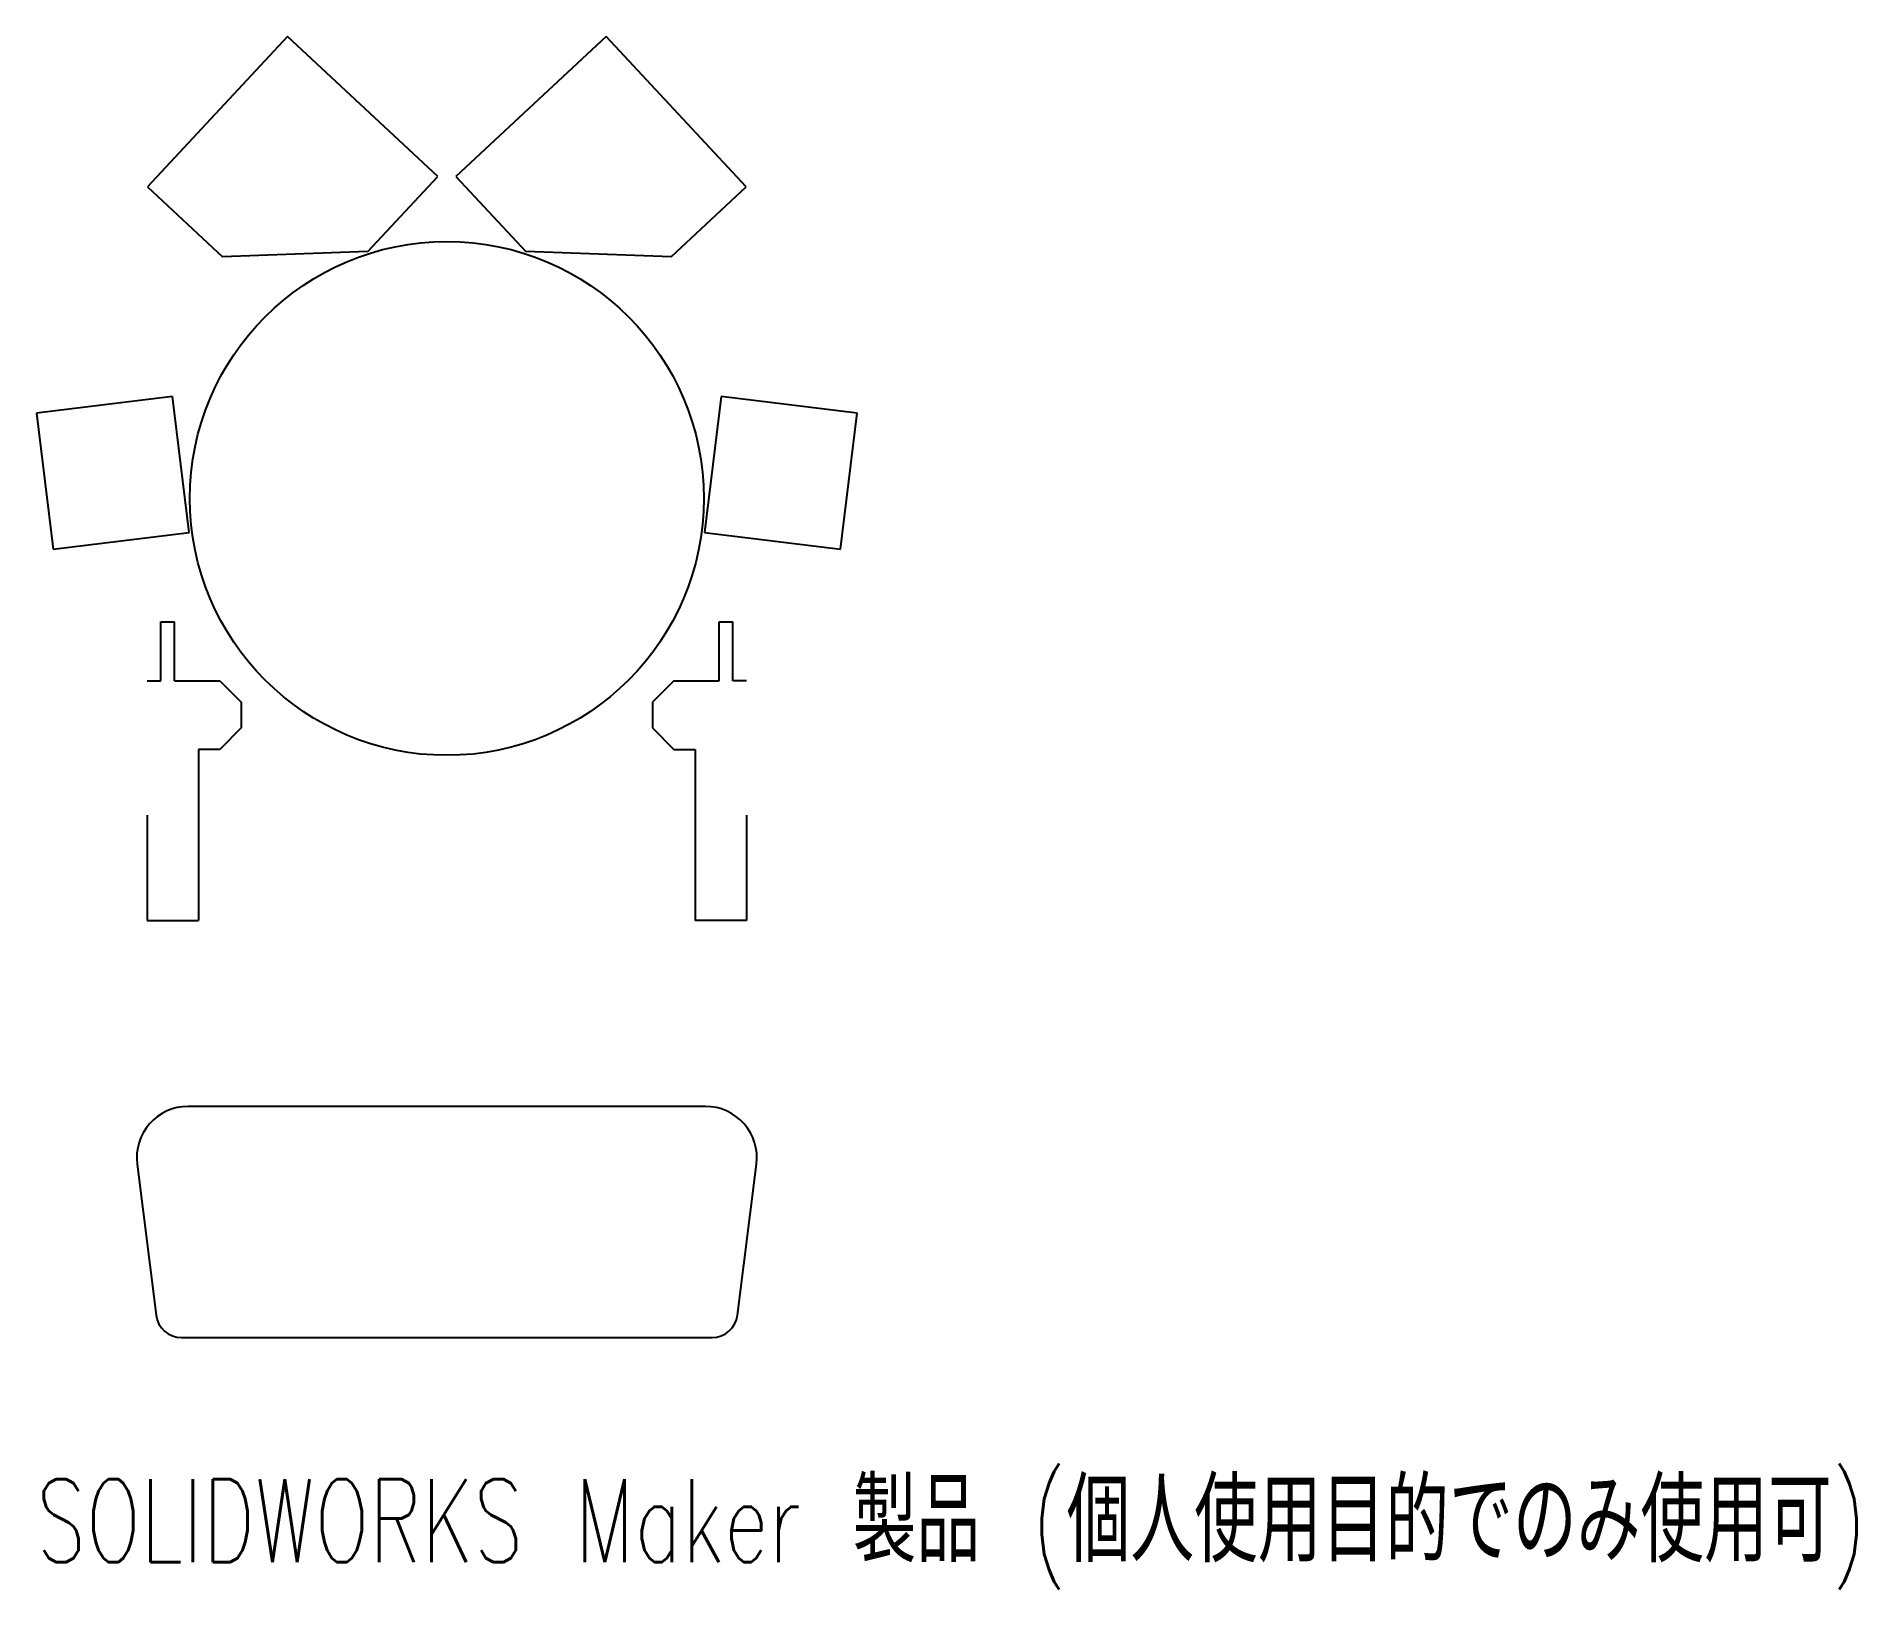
# Model space of a CAD drawing. Header units: millimetres. Extents: x -24 to 82, y -51 to 39.
import ezdxf

# ---------------------------------------------------------------- set-up
doc = ezdxf.new("R2010")
doc.units = ezdxf.units.MM
doc.styles.add('SLDTEXTSTYLE0', font='TXT', dxfattribs={"width": 0.7, "bigfont": 'bigfont'})

msp = doc.modelspace()

# ---------------------------------------------------------------- linework, layer by layer
at = {"color": 7, "linetype": 'Continuous', "lineweight": 25}
for p, q in [((-9.3, 39.48), (-17.48, 30.7)), ((-0.52, 31.3), (-9.3, 39.48)), ((9.3, 39.48), (0.52, 31.3)), ((17.48, 30.7), (9.3, 39.48)), ((-4.61, 26.91), (-0.52, 31.3)), ((0.52, 31.3), (4.61, 26.91)), ((-17.48, 30.7), (-13.09, 26.61)), ((13.09, 26.61), (17.48, 30.7)), ((-4.61, 26.91), (-13.09, 26.61)), ((13.09, 26.61), (4.61, 26.91)), ((-16.02, 18.46), (-23.96, 17.48)), ((-15.04, 10.52), (-16.02, 18.46)), ((16.02, 18.46), (15.04, 10.52)), ((23.96, 17.48), (16.02, 18.46)), ((-23.96, 17.48), (-22.98, 9.54)), ((22.98, 9.54), (23.96, 17.48)), ((-22.98, 9.54), (-15.04, 10.52)), ((15.04, 10.52), (22.98, 9.54)), ((-16.7, 1.85), (-16.7, 5.3)), ((-16.7, 5.3), (-15.9, 5.3)), ((-15.9, 1.85), (-15.9, 5.3)), ((15.9, 1.85), (15.9, 5.3)), ((15.9, 5.3), (16.7, 5.3)), ((16.7, 1.85), (16.7, 5.3)), ((-17.5, 1.85), (-16.7, 1.85)), ((-15.9, 1.85), (-13.25, 1.85)), ((-13.25, 1.85), (-12, 0.6)), ((13.25, 1.85), (12, 0.6)), ((13.25, 1.85), (15.9, 1.85)), ((17.5, 1.85), (16.7, 1.85)), ((-12, 0.6), (-12, -0.9)), ((12, 0.6), (12, -0.9)), ((-12, -0.9), (-13.25, -2.15)), ((12, -0.9), (13.25, -2.15)), ((-13.25, -2.15), (-14.5, -2.15)), ((-14.5, -2.15), (-14.5, -12.15)), ((13.25, -2.15), (14.5, -2.15)), ((14.5, -2.15), (14.5, -12.15)), ((-17.5, -6), (-17.5, -12.15)), ((17.5, -6), (17.5, -12.15)), ((-17.5, -12.15), (-14.5, -12.15)), ((17.5, -12.15), (14.5, -12.15)), ((15.1, -23), (-15.1, -23)), ((-18.08, -26.37), (-16.97, -35.19)), ((16.97, -35.19), (18.08, -26.37)), ((-15.48, -36.5), (15.48, -36.5))]:
    msp.add_line(p, q, dxfattribs=at)
msp.add_circle((0, 12.5), 15, dxfattribs=at)
for centre, radius, start, end in [((-15.1, -26), 3, 90, 187.1772), ((15.1, -26), 3, 352.8228, 90), ((-15.48, -35), 1.5, 187.1772, 270), ((15.48, -35), 1.5, 270, 352.8228)]:
    msp.add_arc(centre, radius, start, end, dxfattribs=at)

# ---------------------------------------------------------------- texts
at = {"color": 7, "linetype": 'Continuous', "insert": (-23.96, -44.77), "char_height": 4.8336, "attachment_point": 1, "style": 'SLDTEXTSTYLE0'}
msp.add_mtext('SOLIDWORKS Maker 製品 (個人使用目的でのみ使用可)', dxfattribs=at)

doc.saveas('drawing.dxf')
